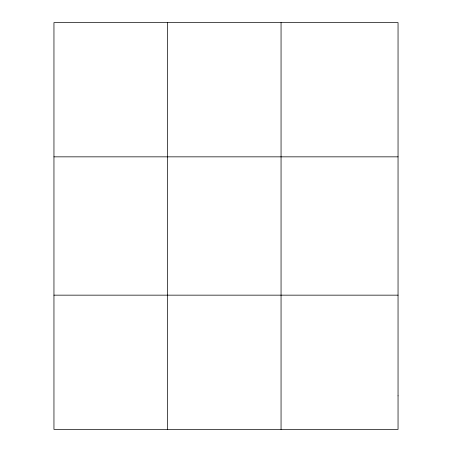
<?xml version="1.0" encoding="UTF-8"?>
<svg xmlns="http://www.w3.org/2000/svg" width="452" height="452" viewBox="0 0 452 452"><rect width="100%" height="100%" fill="white"/><g stroke="black" fill="none" stroke-linecap="round" stroke-linejoin="round"><path stroke-width="0.68" d="M167.506 22.6L167.506 429.4M281.054 22.6L281.054 429.4M53.952 156.844L398.048 156.844M53.952 295.156L398.048 295.156M398.048 395.839L398.048 429.4L53.952 429.4L53.952 22.6L398.048 22.6L398.048 395.839"/></g></svg>
